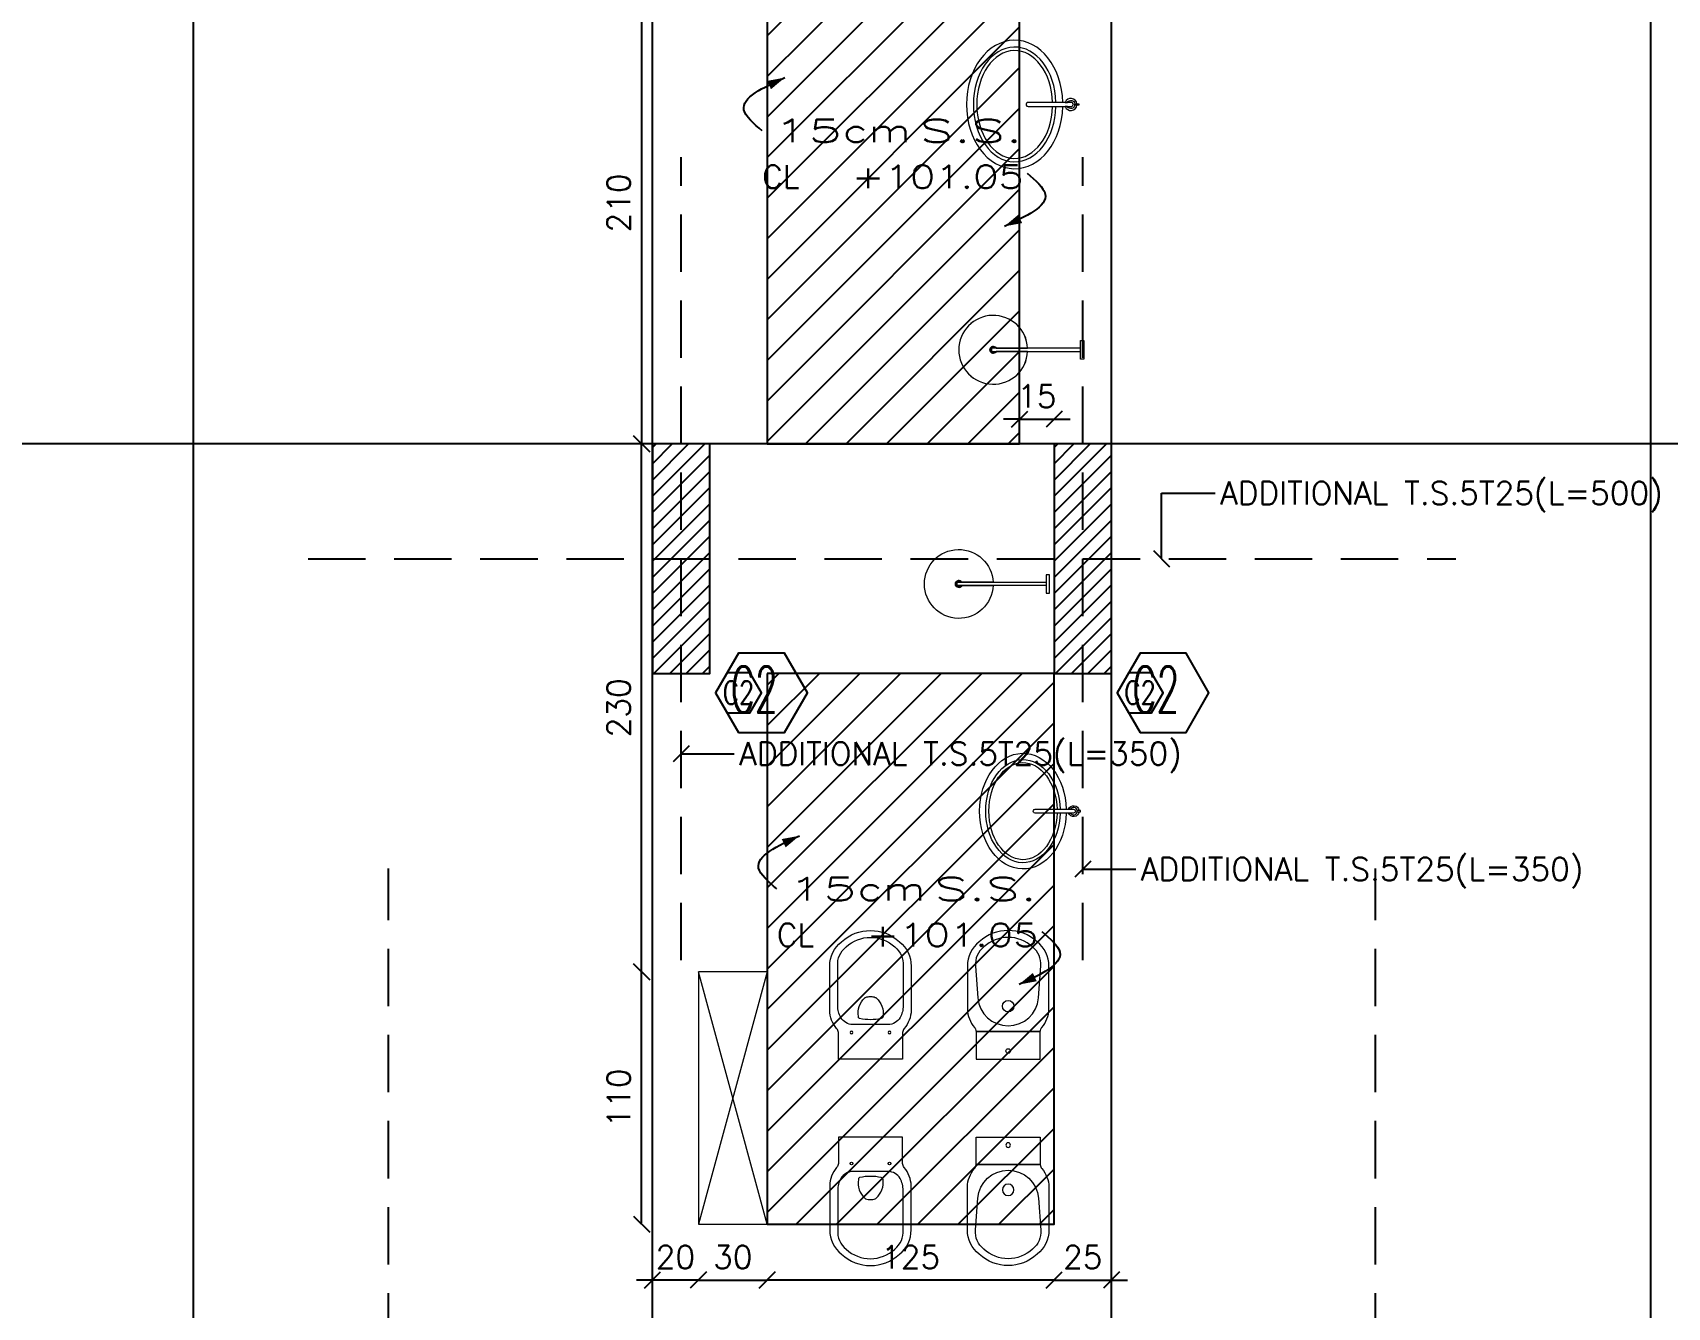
# Model space of a CAD drawing. Header units: inches. Extents: x -48 to 777, y -156 to 510.
# Drawn here: x 386.48 to 393.6, y 230.7 to 236.25 of the extents above; entities that cross this region are included whole.
import ezdxf
from ezdxf.enums import TextEntityAlignment as Align

# ---------------------------------------------------------------- set-up
doc = ezdxf.new("R2010")
doc.units = ezdxf.units.IN
doc.header["$MEASUREMENT"] = 0
doc.linetypes.add('HIDDEN', pattern=[0.375, 0.25, -0.125])
doc.layers.get('Defpoints').update_dxf_attribs({"lineweight": 5})
doc.layers.add('A-SANITARY', color=120, linetype='Continuous', lineweight=5)
doc.layers.add('str-shaft', color=1, linetype='Continuous', lineweight=5)
for name, color, linetype in [('Str-Axes', 8, 'Continuous'), ('str-col-hatch', 8, 'Continuous'), ('str-COL-TAG-100', 1, 'Continuous'), ('str-COL-TAG-50', 7, 'Continuous'), ('str-columns', 3, 'Continuous'), ('str-slab-top', 1, 'Continuous'), ('str-sunken-slabs', 5, 'Continuous')]:
    doc.layers.add(name, color=color, linetype=linetype)
doc.styles.add('ROMAN', font='ROMANS.SHX')
doc.styles.add('ROMANS', font='romans__.ttf', dxfattribs={"height": 0.14})
doc.dimstyles.new('structure', dxfattribs={"dimtxt": 0.1, "dimasz": 0.07, "dimexe": 0.18, "dimexo": 1, "dimgap": 0.05, "dimtad": 1, "dimdec": 1, "dimlfac": 100, "dimrnd": 0.5, "dimdsep": 46, "dimtxsty": 'ROMAN', "dimblk1": 'OBLIQUE', "dimblk2": 'OBLIQUE', "dimsah": 1, "dimcen": 0.009, "dimse1": 1, "dimse2": 1, "dimclrd": 4, "dimclre": 9, "dimclrt": 1, "dimadec": 0, "dimazin": 0, "dimtfac": 0.066667, "dimtdec": 1, "dimtix": 1, "dimtmove": 2, "dimatfit": 3, "dimldrblk": 'OBLIQUE', "dimfxl": 0.18, "dimtolj": 1, "dimarcsym": 0})

# ---------------------------------------------------------------- blocks, each defined once
blk = doc.blocks.new('tags')
at = {"layer": 'str-COL-TAG-100', "color": 2}
blk.add_lwpolyline([(0.125, -0.2616), (0.325, -0.2616), (0.425, -0.0884), (0.325, 0.0848), (0.125, 0.0848), (0.025, -0.0884)], close=True, dxfattribs=at)
at = {"layer": 'str-COL-TAG-50', "color": 2}
blk.add_lwpolyline([(0.075, -0.175), (0.175, -0.175), (0.225, -0.0884), (0.175, -0.0018), (0.075, -0.0018), (0.025, -0.0884)], close=True, dxfattribs=at)
at = {"layer": 'str-COL-TAG-100', "color": 1, "style": 'ROMANS', "width": 0.699426}
blk.add_attdef('NUMBER', text='', height=0.2, dxfattribs=at).set_placement((0.0918, -0.1741), (0.3679, -0.1741), align=Align.FIT)
at = {"layer": 'str-COL-TAG-50', "color": 1, "style": 'ROMANS', "width": 0.697102}
blk.add_attdef('NUMBER', text='', height=0.1, dxfattribs=at).set_placement((0.0562, -0.1375), (0.1938, -0.1375), align=Align.FIT)
blk = doc.blocks.new('_Oblique')
at = {"color": 0, "linetype": 'ByBlock', "lineweight": -2}
blk.add_line((-0.5, -0.5), (0.5, 0.5), dxfattribs=at)
blk = doc.blocks.new('A$C4CB417C4')
blk.add_lwpolyline([(245.2, 7), (381.7, 7, -4.038071), (381.7, -7), (245.2, -7, 42.833797)], format="xyb", close=True)
at = {"ltscale": 0.1}
blk.add_lwpolyline([(0, 40), (15, 40), (15, -40), (0, -40)], close=True, dxfattribs=at)
blk.add_lwpolyline([(402, 7), (15, 7), (15, -7), (402, -7)], close=True)
for radius, start, end in [(150, 182.67477, 177.32523), (15, 207.81814, 152.18186), (12, 215.68533, 144.31467)]:
    blk.add_arc((395, 0), radius, start, end, dxfattribs=at)
blk = doc.blocks.new('fghjgcfd')
for points in [[(114.5932, -90.6209, 0.697476), (114.5868, -90.6535), (114.5868, -90.6631, -0.791584), (114.5932, -90.6121)], [(114.6052, -90.8243, -0.509087), (114.5932, -90.8331, -0.325305), (114.5868, -90.8243), (114.5868, -90.6384, -1), (114.6052, -90.6384)], [(114.6052, -90.6631), (114.6052, -90.6535, 0.697476), (114.5988, -90.6209), (114.5988, -90.6121, -0.791584)]]:
    blk.add_lwpolyline(points, format="xyb", close=True)
blk.add_lwpolyline([(114.5988, -90.6044), (114.5932, -90.6044), (114.5932, -90.6223), (114.5988, -90.6223)], close=True)
at = {"extrusion": (0, 0, -1)}
for major_axis, ratio, start_param, end_param in [((-0.28, 0), 0.75, 7.88683, 14.104318), ((-0.25, 0), 0.72, 7.890774, 14.100375), ((-0.235, 0), 0.702128, 7.893123, 14.098025)]:
    blk.add_ellipse((114.596, -90.8834), major_axis=major_axis, ratio=ratio, start_param=start_param, end_param=end_param, dxfattribs=at)
blk = doc.blocks.new('A$C114C6178')
for points in [[(177.5, -211.9, 0.16864), (147.3, -132.7, -0.198912), (140, -115), (140, 0), (-140, 0), (-140, -115, -0.198912), (-147.3, -132.7, 0.16864), (-177.5, -211.9), (-177.5, -405, 0.225866), (-126.2, -510.7, 0.390178), (126.2, -510.7, 0.225866), (177.5, -405)], [(142.8, -231.9, 0.110329), (129.5, -180.6, 0.254034), (77, -150), (-77, -150, 0.254034), (-129.5, -180.6, 0.110329), (-142.8, -231.9), (-142.8, -405, 0.247706), (-105.9, -488.7, 0.390724), (106.2, -488.4, 0.246571), (142.8, -405)], [(54.9, -185.7, 0.338204), (47.1, -176.5, 0.109547), (-47.1, -176.5, 0.38369), (-52.4, -185.7, 0.252795), (-25.1, -266.2, 0.060555), (-21, -268.7, 0.083015), (0, -272.4, 0.083015), (21, -268.7, 0.060555), (25.1, -266.2, 0.250335)]]:
    blk.add_lwpolyline(points, format="xyb", close=True)
for centre in [(-82.5, -115), (82.5, -115)]:
    blk.add_circle(centre, 5.91)
blk = doc.blocks.new('A$C2C2B24A1')
blk.add_lwpolyline([(140, 0), (-140, 0), (-140, -120), (140, -120)], close=True)
for points in [[(177.5, -216.9, 0.16864), (147.3, -137.7, -0.198912), (140, -120), (-140, -120, -0.198912), (-147.3, -137.7, 0.16864), (-177.5, -216.9), (-177.5, -405, 0.225866), (-126.2, -510.7, 0.390178), (126.2, -510.7, 0.225866), (177.5, -405)], [(132.5, -265.9, 0.912829), (-132.5, -265.9), (-142.5, -405.5, 0.248747), (-106.2, -488.4, 0.391606), (106.2, -488.4, 0.250136), (142.5, -405)]]:
    blk.add_lwpolyline(points, format="xyb", close=True)
for centre, radius in [((0, -35), 10), ((0, -230), 25)]:
    blk.add_circle(centre, radius)
blk = doc.blocks.new('*D1622')
at = {"layer": 'Defpoints', "color": 0, "transparency": 16777216}
for p in [(389.6768, 231.0569), (390.9268, 231.0569), (389.6768, 230.8139)]:
    blk.add_point(p, dxfattribs=at)
at = {"layer": 'str-sunken-slabs', "color": 4, "lineweight": -2, "transparency": 16777216}
blk.add_line((390.9268, 230.8139), (389.6768, 230.8139), dxfattribs=at)
at = {"layer": 'str-sunken-slabs', "color": 4, "lineweight": -2, "transparency": 16777216, "xscale": 0.07, "yscale": 0.07, "zscale": 0.07}
for p, rotation in [((389.6768, 230.8139), 180.0000040859132), ((390.9268, 230.8139), 4.085913127838126e-06)]:
    blk.add_blockref('_Oblique', p, dxfattribs=dict(at, rotation=rotation))
at = {"layer": 'str-sunken-slabs', "color": 1, "transparency": 16777216, "insert": (390.3018, 230.9139), "char_height": 0.1, "attachment_point": 5, "rotation": 0, "style": 'ROMAN'}
blk.add_mtext('\\A1;125', dxfattribs=at)
blk = doc.blocks.new('*D1623')
at = {"layer": 'Defpoints', "color": 0, "transparency": 16777216}
for p in [(389.3768, 231.0569), (389.6768, 231.0569), (389.6768, 230.8139)]:
    blk.add_point(p, dxfattribs=at)
at = {"layer": 'str-shaft', "color": 4, "lineweight": -2, "transparency": 16777216}
blk.add_line((389.3768, 230.8139), (389.6768, 230.8139), dxfattribs=at)
at = {"layer": 'str-shaft', "color": 4, "lineweight": -2, "transparency": 16777216, "xscale": 0.07, "yscale": 0.07, "zscale": 0.07, "rotation": 180}
blk.add_blockref('_Oblique', (389.3768, 230.8139), dxfattribs=at)
at = {"layer": 'str-shaft', "color": 4, "lineweight": -2, "transparency": 16777216, "xscale": 0.07, "yscale": 0.07, "zscale": 0.07}
blk.add_blockref('_Oblique', (389.6768, 230.8139), dxfattribs=at)
at = {"layer": 'str-shaft', "color": 1, "transparency": 16777216, "insert": (389.5268, 230.9139), "char_height": 0.1, "attachment_point": 5, "style": 'ROMAN'}
blk.add_mtext('\\A1;30', dxfattribs=at)
blk = doc.blocks.new('*D1624')
at = {"layer": 'Defpoints', "color": 0, "transparency": 16777216}
for p in [(389.1298, 232.1569), (389.3768, 232.1569), (389.3768, 231.0569)]:
    blk.add_point(p, dxfattribs=at)
at = {"layer": 'str-shaft', "color": 4, "lineweight": -2, "transparency": 16777216}
blk.add_line((389.1298, 231.0569), (389.1298, 232.1569), dxfattribs=at)
at = {"layer": 'str-shaft', "color": 4, "lineweight": -2, "transparency": 16777216, "xscale": 0.07, "yscale": 0.07, "zscale": 0.07}
for p, rotation in [((389.1298, 232.1569), 90), ((389.1298, 231.0569), 270)]:
    blk.add_blockref('_Oblique', p, dxfattribs=dict(at, rotation=rotation))
at = {"layer": 'str-shaft', "color": 1, "transparency": 16777216, "insert": (389.0298, 231.6069), "char_height": 0.1, "attachment_point": 5, "rotation": 90, "style": 'ROMAN'}
blk.add_mtext('\\A1;110', dxfattribs=at)
blk = doc.blocks.new('*D1625')
at = {"layer": 'Defpoints', "color": 0, "transparency": 16777216}
for p in [(389.2464, 236.5569), (389.1298, 234.4569), (389.2464, 234.4569)]:
    blk.add_point(p, dxfattribs=at)
at = {"layer": 'str-shaft', "color": 4, "lineweight": -2, "transparency": 16777216}
blk.add_line((389.1298, 236.5569), (389.1298, 234.4569), dxfattribs=at)
at = {"layer": 'str-shaft', "color": 4, "lineweight": -2, "transparency": 16777216, "xscale": 0.07, "yscale": 0.07, "zscale": 0.07}
for p, rotation in [((389.1298, 236.5569), 90), ((389.1298, 234.4569), 270)]:
    blk.add_blockref('_Oblique', p, dxfattribs=dict(at, rotation=rotation))
at = {"layer": 'str-shaft', "color": 1, "transparency": 16777216, "insert": (389.0298, 235.5069), "char_height": 0.1, "attachment_point": 5, "rotation": 90, "style": 'ROMAN'}
blk.add_mtext('\\A1;210', dxfattribs=at)
blk = doc.blocks.new('*D1626')
at = {"layer": 'Defpoints', "color": 0, "transparency": 16777216}
for p in [(389.1768, 230.8139), (389.1768, 230.8139), (389.3768, 230.8139)]:
    blk.add_point(p, dxfattribs=at)
at = {"layer": 'str-shaft', "color": 4, "lineweight": -2, "transparency": 16777216}
for p, q in [((389.1768, 230.8139), (389.1068, 230.8139)), ((389.3768, 230.8139), (389.1768, 230.8139)), ((389.3768, 230.8139), (389.4468, 230.8139))]:
    blk.add_line(p, q, dxfattribs=at)
at = {"layer": 'str-shaft', "color": 4, "lineweight": -2, "transparency": 16777216, "xscale": 0.07, "yscale": 0.07, "zscale": 0.07}
blk.add_blockref('_Oblique', (389.1768, 230.8139), dxfattribs=at)
at = {"layer": 'str-shaft', "color": 4, "lineweight": -2, "transparency": 16777216, "xscale": 0.07, "yscale": 0.07, "zscale": 0.07, "rotation": 180}
blk.add_blockref('_Oblique', (389.3768, 230.8139), dxfattribs=at)
at = {"layer": 'str-shaft', "color": 1, "transparency": 16777216, "insert": (389.2768, 230.9139), "char_height": 0.1, "attachment_point": 5, "style": 'ROMAN'}
blk.add_mtext('\\A1;20', dxfattribs=at)
blk = doc.blocks.new('*D1637')
at = {"layer": 'Defpoints', "color": 0, "transparency": 16777216}
for p in [(390.9268, 234.5649), (390.7768, 234.4569), (390.9268, 234.4569)]:
    blk.add_point(p, dxfattribs=at)
at = {"layer": 'str-sunken-slabs', "color": 4, "lineweight": -2, "transparency": 16777216}
for p, q in [((390.7768, 234.5649), (390.7068, 234.5649)), ((390.7768, 234.5649), (390.9268, 234.5649)), ((390.9268, 234.5649), (390.9968, 234.5649))]:
    blk.add_line(p, q, dxfattribs=at)
at = {"layer": 'str-sunken-slabs', "color": 4, "lineweight": -2, "transparency": 16777216, "xscale": 0.07, "yscale": 0.07, "zscale": 0.07}
blk.add_blockref('_Oblique', (390.7768, 234.5649), dxfattribs=at)
at = {"layer": 'str-sunken-slabs', "color": 4, "lineweight": -2, "transparency": 16777216, "xscale": 0.07, "yscale": 0.07, "zscale": 0.07, "rotation": 180}
blk.add_blockref('_Oblique', (390.9268, 234.5649), dxfattribs=at)
at = {"layer": 'str-sunken-slabs', "color": 1, "transparency": 16777216, "insert": (390.8518, 234.6649), "char_height": 0.1, "attachment_point": 5, "style": 'ROMAN'}
blk.add_mtext('\\A1;15', dxfattribs=at)
blk = doc.blocks.new('DALLE-P')
at = {"color": 5}
for points in [[(-4.659, 3.291, 0, 0.4, 0), (-5.346, 2.966, 0.4, 0.4, 0)], [(4.908, -3.191, 0, 0.4, 0), (5.596, -2.866, 0.4, 0.4, 0)]]:
    blk.add_lwpolyline(points, format="xyseb", dxfattribs=at)
for points in [[(-5.647, 0.973), (-6.437, 1.884), (-4.659, 3.291)], [(5.896, -0.873), (6.687, -1.785), (4.908, -3.191)]]:
    blk.add_spline(points, degree=3, dxfattribs=at)
at = {"color": 1, "style": 'ROMANS', "width": 1.302339}
blk.add_text('cm', height=1, dxfattribs=at).set_placement((-2.147, 0.473), (0.853, 0.473), align=Align.FIT)
at = {"color": 1, "style": 'ROMANS'}
blk.add_text('CL', height=1, dxfattribs=at).set_placement((-5.647, -1.527))
for tag, width, p, p2 in [('SLABTHICKNESS', 1.557299, (-5.147, 0.473), (-2.147, 0.473)), ('SLABTYPE', 1.86013, (1.204, 0.473), (5.704, 0.473)), ('CONCRETELEVEL', 1.620528, (-1.746, -1.527), (5.754, -1.527))]:
    blk.add_attdef(tag, text='', height=1, dxfattribs=dict(at, width=width)).set_placement(p, p2, align=Align.FIT)
blk = doc.blocks.new('*D2016')
at = {"layer": 'Defpoints', "color": 0, "transparency": 16777216}
for p in [(389.1298, 236.5569), (389.1298, 234.4569), (389.1298, 234.4569)]:
    blk.add_point(p, dxfattribs=at)
at = {"layer": 'str-shaft', "color": 4, "lineweight": -2, "transparency": 16777216}
blk.add_line((389.1298, 236.5569), (389.1298, 234.4569), dxfattribs=at)
at = {"layer": 'str-shaft', "color": 4, "lineweight": -2, "transparency": 16777216, "xscale": 0.07, "yscale": 0.07, "zscale": 0.07}
for p, rotation in [((389.1298, 236.5569), 90), ((389.1298, 234.4569), 270)]:
    blk.add_blockref('_Oblique', p, dxfattribs=dict(at, rotation=rotation))
at = {"layer": 'str-shaft', "color": 1, "transparency": 16777216, "insert": (389.0298, 235.5069), "char_height": 0.1, "attachment_point": 5, "rotation": 90, "style": 'ROMAN'}
blk.add_mtext('\\A1;210', dxfattribs=at)
blk = doc.blocks.new('*D2019')
at = {"layer": 'Defpoints', "color": 0, "transparency": 16777216}
for p in [(390.9268, 231.0569), (391.1768, 231.0569), (391.1768, 230.8139)]:
    blk.add_point(p, dxfattribs=at)
at = {"layer": 'str-sunken-slabs', "color": 4, "lineweight": -2, "transparency": 16777216}
for p, q in [((390.9268, 230.8139), (390.8568, 230.8139)), ((390.9268, 230.8139), (391.1768, 230.8139)), ((391.1768, 230.8139), (391.2468, 230.8139))]:
    blk.add_line(p, q, dxfattribs=at)
at = {"layer": 'str-sunken-slabs', "color": 4, "lineweight": -2, "transparency": 16777216, "xscale": 0.07, "yscale": 0.07, "zscale": 0.07}
blk.add_blockref('_Oblique', (390.9268, 230.8139), dxfattribs=at)
at = {"layer": 'str-sunken-slabs', "color": 4, "lineweight": -2, "transparency": 16777216, "xscale": 0.07, "yscale": 0.07, "zscale": 0.07, "rotation": 180}
blk.add_blockref('_Oblique', (391.1768, 230.8139), dxfattribs=at)
at = {"layer": 'str-sunken-slabs', "color": 1, "transparency": 16777216, "insert": (391.0518, 230.9139), "char_height": 0.1, "attachment_point": 5, "style": 'ROMAN'}
blk.add_mtext('\\A1;25', dxfattribs=at)
blk = doc.blocks.new('*D2020')
at = {"layer": 'Defpoints', "color": 0, "transparency": 16777216}
for p in [(389.1298, 234.4569), (389.3768, 234.4569), (389.3768, 232.1569)]:
    blk.add_point(p, dxfattribs=at)
at = {"layer": 'str-sunken-slabs', "color": 4, "lineweight": -2, "transparency": 16777216}
blk.add_line((389.1298, 232.1569), (389.1298, 234.4569), dxfattribs=at)
at = {"layer": 'str-sunken-slabs', "color": 4, "lineweight": -2, "transparency": 16777216, "xscale": 0.07, "yscale": 0.07, "zscale": 0.07}
for p, rotation in [((389.1298, 234.4569), 90), ((389.1298, 232.1569), 270)]:
    blk.add_blockref('_Oblique', p, dxfattribs=dict(at, rotation=rotation))
at = {"layer": 'str-sunken-slabs', "color": 1, "transparency": 16777216, "insert": (389.0298, 233.3069), "char_height": 0.1, "attachment_point": 5, "rotation": 90, "style": 'ROMAN'}
blk.add_mtext('\\A1;230', dxfattribs=at)

msp = doc.modelspace()

# ---------------------------------------------------------------- hatches: boundary and pattern name
at = {"layer": 'str-col-hatch'}
h = msp.add_hatch(dxfattribs=at)
h.set_pattern_fill('ANSI31', color=256, scale=0.4)
h.set_pattern_definition([(45, (-307.00302, 182.647635), (-0.035355339, 0.035355339), [])])
h.paths.add_polyline_path([(389.17678, 234.45688), (389.17678, 233.45688), (389.42678, 233.45688), (389.42678, 234.45688)])
h = msp.add_hatch(dxfattribs=at)
h.set_pattern_fill('ANSI31', color=256, scale=0.4)
h.set_pattern_definition([(45, (-305.25302, 182.647635), (-0.035355339, 0.035355339), [])])
h.paths.add_polyline_path([(390.92678, 234.45688), (390.92678, 233.45688), (391.17678, 233.45688), (391.17678, 234.45688)])
at = {"layer": 'str-sunken-slabs'}
h = msp.add_hatch(dxfattribs=at)
h.set_pattern_fill('ANSI31', color=8)
h.paths.add_polyline_path([(390.92678, 233.45688), (389.67678, 233.45688), (389.67678, 232.15688), (389.67678, 231.05688), (390.92678, 231.05688)])
h.paths.add_polyline_path([(389.67678, 240.15688), (389.67678, 239.85688), (390.77678, 239.85688), (390.77678, 241.45688), (393.37678, 241.45688), (393.37678, 242.15688), (391.07678, 242.15688), (391.07678, 242.65688), (389.37678, 242.65688), (389.37678, 241.55688), (389.67678, 241.55688), (389.67678, 241.30688), (389.67678, 240.95688), (386.87678, 240.95688), (386.87678, 240.15688), (389.37678, 240.15688)])
h.paths.add_polyline_path([(389.67678, 238.85688), (389.67678, 237.65688), (389.67678, 234.45688), (390.77678, 234.45688), (390.77678, 238.85688)])

# ---------------------------------------------------------------- linework, layer by layer
at = {"layer": 'Str-Axes', "ltscale": 0.1}
for p, q in [((387.17678, 221.25688), (387.17678, 260.35831)), ((391.17678, 221.25688), (391.17678, 260.35831)), ((393.52678, 221.25688), (393.52678, 260.35831)), ((389.17678, 221.25688), (389.17678, 242.65687)), ((402.62657, 234.45688), (374.32678, 234.45688))]:
    msp.add_line(p, q, dxfattribs=at)
at = {"layer": 'str-columns'}
for points in [[(389.17678, 233.45688), (389.42678, 233.45688), (389.42678, 234.45688), (389.17678, 234.45688)], [(390.92678, 233.45688), (391.17678, 233.45688), (391.17678, 234.45688), (390.92678, 234.45688)]]:
    msp.add_lwpolyline(points, close=True, dxfattribs=at)
at = {"layer": 'str-shaft'}
for p, q in [((389.67678, 232.15688), (389.37678, 231.05688)), ((389.67678, 231.05688), (389.37678, 232.15688))]:
    msp.add_line(p, q, dxfattribs=at)
msp.add_lwpolyline([(389.67678, 232.15688), (389.37678, 232.15688), (389.37678, 231.05688), (389.67678, 231.05688)], close=True, dxfattribs=at)
at = {"layer": 'str-slab-top', "linetype": 'HIDDEN'}
for p, q in [((389.30178, 232.20688), (389.30178, 235.70688)), ((391.05178, 232.20688), (391.05178, 235.70688)), ((387.67678, 233.95688), (392.67678, 233.95688))]:
    msp.add_line(p, q, dxfattribs=at)
for points in [[(387.87678, 226.75688), (388.02678, 226.75688), (388.02678, 232.60688)], [(392.17678, 226.75688), (392.32678, 226.75688), (392.32678, 232.60688)]]:
    msp.add_lwpolyline(points, dxfattribs=at)
at = {"layer": 'str-sunken-slabs'}
for p, q in [((389.67678, 234.45688), (390.77678, 234.45688)), ((390.92678, 233.45688), (389.67678, 233.45688))]:
    msp.add_line(p, q, dxfattribs=at)
for points in [[(389.67678, 238.85688), (389.67678, 237.65688), (389.67678, 237.65688), (389.67678, 236.55688), (389.67678, 236.55688), (389.67678, 234.45688), (389.67678, 234.45688)], [(390.77678, 234.45688), (390.77678, 234.45688), (390.77678, 234.45688), (390.77678, 238.85688)], [(389.67678, 233.45688), (389.67678, 232.15688), (389.67678, 232.15688), (389.67678, 231.05688), (390.92678, 231.05688), (390.92678, 233.45688)]]:
    msp.add_lwpolyline(points, dxfattribs=at)

# ---------------------------------------------------------------- block references
at = {"layer": 'A-SANITARY', "xscale": -1, "rotation": 270}
msp.add_blockref('fghjgcfd', (481.63852, 121.33997), dxfattribs=at)
at = {"layer": 'A-SANITARY'}
for name, p, xscale, yscale, zscale, rotation in [('A$C4CB417C4', (391.05678, 234.86689), 0.001000000000885, 0.001000000000885, 0.001000000000885, 180), ('fghjgcfd', (472.58632, 335.99329), 0.9, 0.9, 0.9, 270)]:
    msp.add_blockref(name, p, dxfattribs=dict(at, xscale=xscale, yscale=yscale, zscale=zscale, rotation=rotation))
at = {"layer": 'A-SANITARY', "xscale": -0.001000000000885, "yscale": 0.001000000000885, "zscale": 0.001000000000885}
msp.add_blockref('A$C4CB417C4', (390.90678, 233.84689), dxfattribs=at)
at = {"layer": 'A-SANITARY', "extrusion": (0, 0, -1), "yscale": 0.001000000000885, "zscale": -0.001000000000885, "rotation": 180}
for name, p, xscale in [('A$C114C6178', (-390.12678, 231.77689), 0.001000000000885), ('A$C2C2B24A1', (-390.72678, 231.77689), -0.001000000000885)]:
    msp.add_blockref(name, p, dxfattribs=dict(at, xscale=xscale))
at = {"layer": 'A-SANITARY', "extrusion": (0, 0, -1), "yscale": 0.001000000000885, "zscale": -0.001000000000885}
for name, p, xscale in [('A$C114C6178', (-390.12678, 231.43689), -0.001000000000885), ('A$C2C2B24A1', (-390.72678, 231.43689), 0.001000000000885)]:
    msp.add_blockref(name, p, dxfattribs=dict(at, xscale=xscale))
at = {"layer": 'str-columns'}
ref = msp.add_blockref('tags', (389.42678, 233.46073), dxfattribs=at)
ref.add_attrib('NUMBER', 'C2', dxfattribs={"layer": 'str-COL-TAG-50', "color": 1, "height": 0.1, "style": 'ROMANS', "width": 0.63631}).set_placement((389.48297, 233.32323), (389.62056, 233.32323), align=Align.FIT)
ref.add_attrib('NUMBER', 'C2', dxfattribs={"layer": 'str-COL-TAG-100', "color": 1, "height": 0.2, "style": 'ROMAN', "width": 0.564429}).set_placement((389.51862, 233.28667), (389.72289, 233.28667), align=Align.FIT)
ref = msp.add_blockref('tags', (391.17678, 233.46073), dxfattribs=at)
ref.add_attrib('NUMBER', 'C2', dxfattribs={"layer": 'str-COL-TAG-50', "color": 1, "height": 0.1, "style": 'ROMANS', "width": 0.63631}).set_placement((391.23297, 233.32323), (391.37056, 233.32323), align=Align.FIT)
ref.add_attrib('NUMBER', 'C2', dxfattribs={"layer": 'str-COL-TAG-100', "color": 1, "height": 0.2, "style": 'ROMAN', "width": 0.564429}).set_placement((391.26862, 233.28667), (391.47289, 233.28667), align=Align.FIT)
at = {"layer": 'str-sunken-slabs'}
ref = msp.add_blockref('DALLE-P', (390.21944, 235.72385), dxfattribs=dict(at, xscale=0.09999999999990905, yscale=0.09999999999990905, zscale=0.09999999999990905))
ref.add_attrib('CONCRETELEVEL', '+101.05', dxfattribs={"layer": '0', "color": 1, "height": 0.1, "style": 'ROMANS', "width": 1.144246}).set_placement((390.04484, 235.57111), (390.79484, 235.57111), align=Align.FIT)
ref.add_attrib('SLABTHICKNESS', '15', dxfattribs={"layer": '0', "color": 1, "height": 0.1, "style": 'ROMANS', "width": 1.557299}).set_placement((389.70476, 235.77111), (390.00476, 235.77111), align=Align.FIT)
ref.add_attrib('SLABTYPE', 'S.S.', dxfattribs={"layer": '0', "color": 1, "height": 0.1, "style": 'ROMANS', "width": 1.545352}).set_placement((390.33985, 235.77111), (390.78985, 235.77111), align=Align.FIT)
ref = msp.add_blockref('DALLE-P', (390.28327, 232.42048), dxfattribs=dict(at, xscale=0.09999999999990905, yscale=0.09999999999990905, zscale=0.09999999999990905))
ref.add_attrib('CONCRETELEVEL', '+101.05', dxfattribs={"layer": '0', "color": 1, "height": 0.1, "style": 'ROMANS', "width": 1.144246}).set_placement((390.10867, 232.26774), (390.85867, 232.26774), align=Align.FIT)
ref.add_attrib('SLABTHICKNESS', '15', dxfattribs={"layer": '0', "color": 1, "height": 0.1, "style": 'ROMANS', "width": 1.557299}).set_placement((389.76859, 232.46774), (390.06859, 232.46774), align=Align.FIT)
ref.add_attrib('SLABTYPE', 'S.S.', dxfattribs={"layer": '0', "color": 1, "height": 0.1, "style": 'ROMANS', "width": 1.545352}).set_placement((390.40368, 232.46774), (390.85368, 232.46774), align=Align.FIT)

# ---------------------------------------------------------------- texts
at = {"layer": 'str-slab-top', "style": 'ROMAN'}
for s, p in [('ADDITIONAL T.S.5T25(L=500)', (391.65078, 234.19268)), ('ADDITIONAL T.S.5T25(L=350)', (389.55516, 233.05774)), ('ADDITIONAL T.S.5T25(L=350)', (391.30516, 232.55437))]:
    msp.add_text(s, height=0.1, dxfattribs=at).set_placement(p)

# ---------------------------------------------------------------- dimensions: what is measured, and where the dimension line sits
at = {"layer": 'str-shaft'}
for p1, p2, distance, picture, middle in [((389.24645, 236.55688), (389.24645, 234.45688), -0.1167, '*D1625', (389.02975, 235.50688)), ((389.12975, 236.55688), (389.12975, 234.45688), 0, '*D2016', (389.02975, 235.50688)), ((389.37678, 231.05688), (389.37678, 232.15688), 0.24703, '*D1624', (389.02975, 231.60688)), ((389.37678, 231.05688), (389.67678, 231.05688), -0.24295, '*D1623', (389.52678, 230.91394)), ((389.37678, 230.81394), (389.17678, 230.81394), 0, '*D1626', (389.27678, 230.91394))]:
    dim = msp.add_aligned_dim(p1=p1, p2=p2, distance=distance, dimstyle='structure', override={"dimfxl": 0.04}, dxfattribs=at)
    dim.commit()
    dim.dimension.update_dxf_attribs({"geometry": picture, "text_midpoint": middle})
at = {"layer": 'str-sunken-slabs'}
for p1, p2, distance, picture, middle in [((390.77678, 234.45688), (390.92678, 234.45688), 0.10797, '*D1637', (390.85178, 234.66485)), ((389.37678, 232.15688), (389.37678, 234.45688), 0.24703, '*D2020', (389.02975, 233.30688)), ((390.92678, 231.05688), (389.67678, 231.05688), 0.24295, '*D1622', (390.30178, 230.91394)), ((390.92678, 231.05688), (391.17678, 231.05688), -0.24295, '*D2019', (391.05178, 230.91394))]:
    dim = msp.add_aligned_dim(p1=p1, p2=p2, distance=distance, dimstyle='structure', override={"dimfxl": 0.04}, dxfattribs=at)
    dim.commit()
    dim.dimension.update_dxf_attribs({"geometry": picture, "text_midpoint": middle})

# ---------------------------------------------------------------- leaders
at = {"layer": 'str-slab-top'}
for points, override in [([(391.3954, 233.95688), (391.3954, 234.24181), (391.62833, 234.24181)], {"dimgap": 0.05, "dimtad": 0, "dimfxl": 0.04, "dimfxlon": 1}), ([(389.30178, 233.10687), (389.53271, 233.10687)], {"dimgap": 0.05, "dimtad": 0}), ([(391.05178, 232.6035), (391.28271, 232.6035)], {"dimgap": 0.05, "dimtad": 0})]:
    msp.add_leader(points, dimstyle='structure', override=override, dxfattribs=at)

doc.saveas('drawing.dxf')
